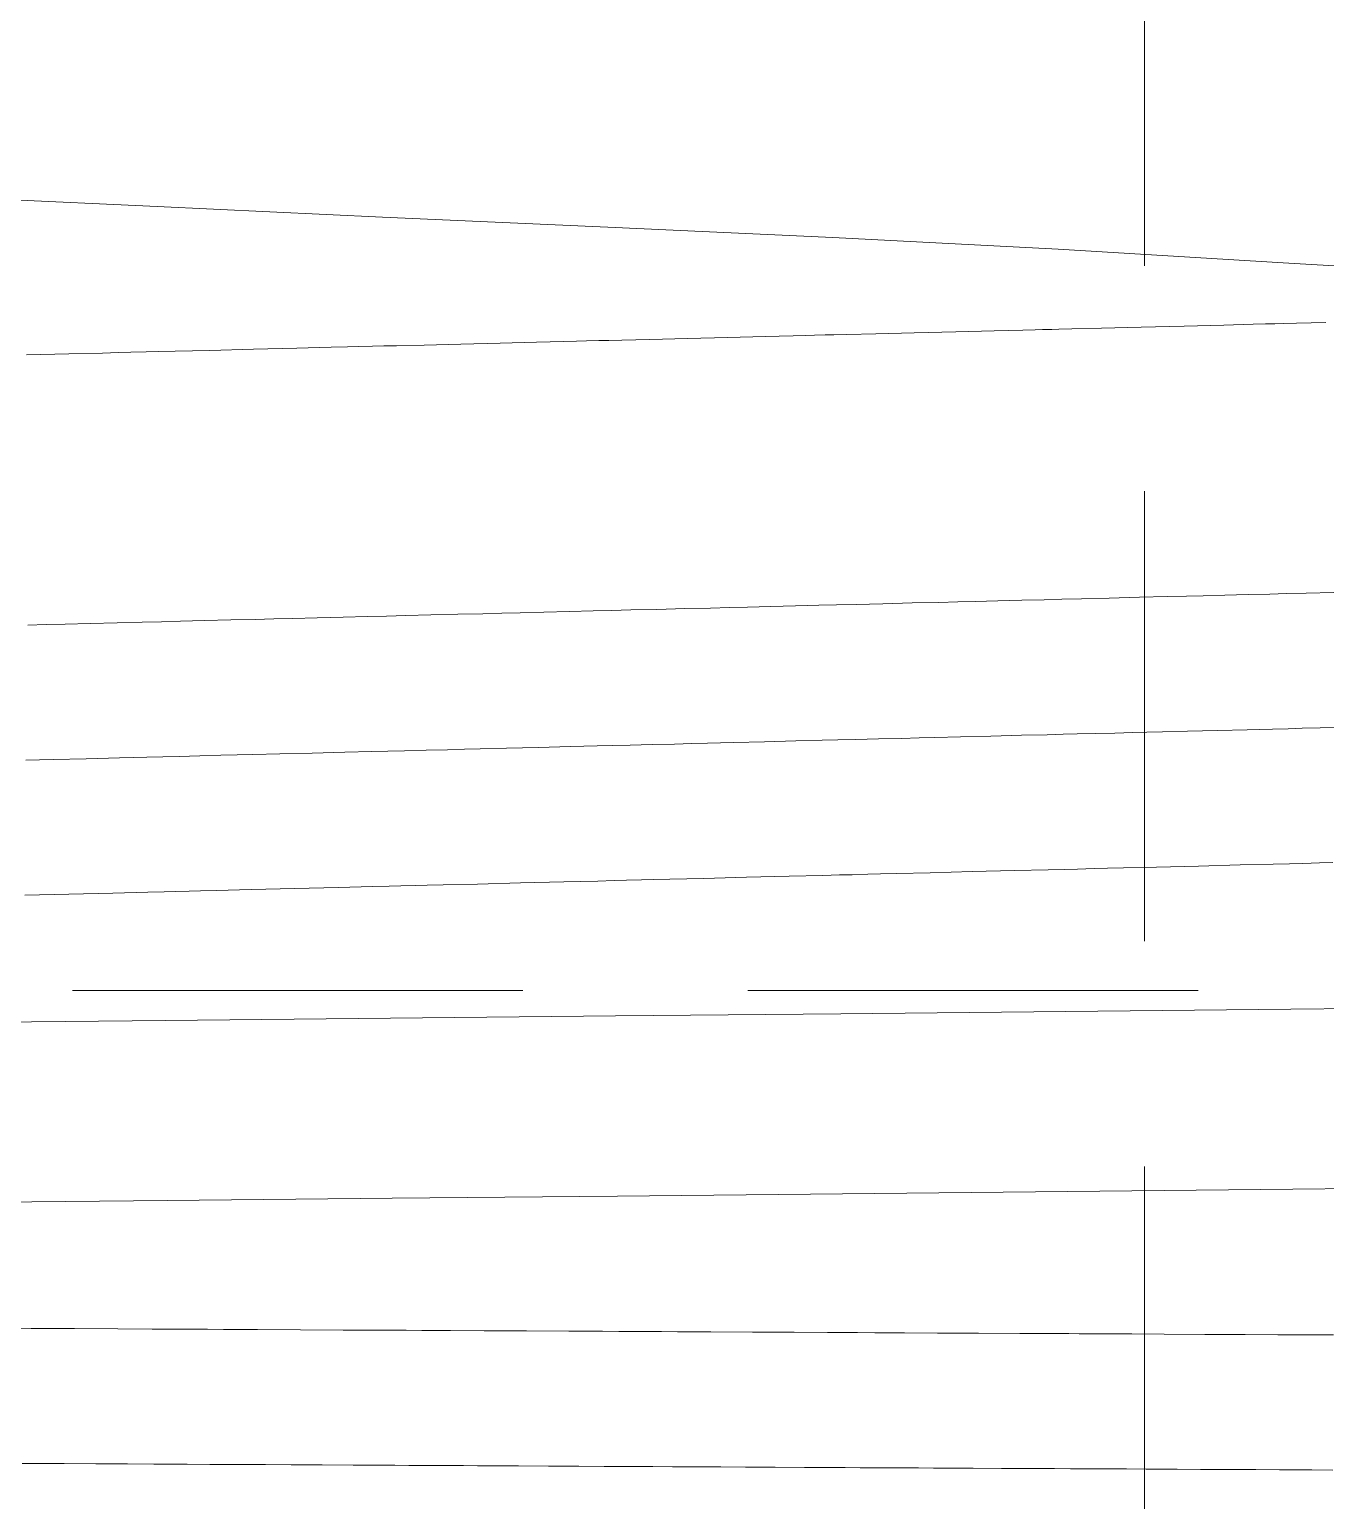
# Model space of a CAD drawing. Extents: x 2509062 to 2510599, y 7103311 to 7105769.
# Drawn here: x 2510496.24 to 2510525.03, y 7104106.9 to 7104139.58 of the extents above; entities that cross this region are included whole.
import ezdxf

# ---------------------------------------------------------------- set-up
doc = ezdxf.new("R2010")
doc.units = 0
doc.header["$LTSCALE"] = 40
doc.header["$MEASUREMENT"] = 0
doc.linetypes.add('DASHED', pattern=[0.75, 0.5, -0.25])
doc.linetypes.add('HIDDEN', pattern=[0.375, 0.25, -0.125])
doc.layers.add('GRID', color=254, linetype='DASHED')
doc.layers.add('STORM', color=5, linetype='Continuous')

msp = doc.modelspace()

# ---------------------------------------------------------------- linework, layer by layer
at = {"layer": 'GRID', "color": 252, "linetype": 'HIDDEN', "lineweight": 0}
for p, q in [((2510521.064, 7103504.327), (2510520.839, 7105729.256)), ((2509102.195, 7104118.236), (2510559.007, 7104118.236))]:
    msp.add_line(p, q, dxfattribs=at)
at = {"layer": 'STORM', "lineweight": 0}
for p, q in [((2510499.076, 7104135.644, 697.073), (2510494.074, 7104135.877, 697.193)), ((2510499.076, 7104135.644, 697.073), (2510494.074, 7104135.877, 697.193)), ((2510504.079, 7104135.414, 696.955), (2510499.076, 7104135.644, 697.073)), ((2510504.079, 7104135.414, 696.955), (2510499.076, 7104135.644, 697.073)), ((2510509.081, 7104135.186, 696.837), (2510504.079, 7104135.414, 696.955)), ((2510509.081, 7104135.186, 696.837), (2510504.079, 7104135.414, 696.955)), ((2510514.084, 7104134.96, 696.721), (2510509.081, 7104135.186, 696.837)), ((2510514.084, 7104134.96, 696.721), (2510509.081, 7104135.186, 696.837)), ((2510519.087, 7104134.698, 696.592), (2510514.084, 7104134.96, 696.721)), ((2510519.087, 7104134.698, 696.592), (2510514.084, 7104134.96, 696.721)), ((2510524.085, 7104134.397, 696.45), (2510519.087, 7104134.698, 696.592)), ((2510524.085, 7104134.397, 696.45), (2510519.087, 7104134.698, 696.592)), ((2510528.929, 7104134.108, 696.312), (2510524.085, 7104134.397, 696.45)), ((2510528.929, 7104134.108, 696.312), (2510524.085, 7104134.397, 696.45)), ((2510511.748, 7104132.74, 696), (2510512.576, 7104132.76, 696)), ((2510511.748, 7104132.74, 696), (2510512.576, 7104132.76, 696)), ((2510512.576, 7104132.76, 696), (2510513.198, 7104132.776, 696)), ((2510512.576, 7104132.76, 696), (2510513.198, 7104132.776, 696)), ((2510513.198, 7104132.776, 696), (2510513.476, 7104132.783, 696)), ((2510513.198, 7104132.776, 696), (2510513.476, 7104132.783, 696)), ((2510513.476, 7104132.783, 696), (2510513.67, 7104132.788, 696)), ((2510513.476, 7104132.783, 696), (2510513.67, 7104132.788, 696)), ((2510513.67, 7104132.788, 696), (2510513.911, 7104132.794, 696)), ((2510513.67, 7104132.788, 696), (2510513.911, 7104132.794, 696)), ((2510513.911, 7104132.794, 696), (2510514.105, 7104132.798, 696)), ((2510513.911, 7104132.794, 696), (2510514.105, 7104132.798, 696)), ((2510514.105, 7104132.798, 696), (2510514.391, 7104132.806, 696)), ((2510514.105, 7104132.798, 696), (2510514.391, 7104132.806, 696)), ((2510514.391, 7104132.806, 696), (2510515.033, 7104132.822, 696)), ((2510514.391, 7104132.806, 696), (2510515.033, 7104132.822, 696)), ((2510515.033, 7104132.822, 696), (2510515.887, 7104132.843, 696)), ((2510515.033, 7104132.822, 696), (2510515.887, 7104132.843, 696)), ((2510515.887, 7104132.843, 696), (2510516.812, 7104132.866, 696)), ((2510515.887, 7104132.843, 696), (2510516.812, 7104132.866, 696)), ((2510516.812, 7104132.866, 696), (2510517.665, 7104132.887, 696)), ((2510516.812, 7104132.866, 696), (2510517.665, 7104132.887, 696)), ((2510517.665, 7104132.887, 696), (2510518.301, 7104132.903, 696)), ((2510517.665, 7104132.887, 696), (2510518.301, 7104132.903, 696)), ((2510518.301, 7104132.903, 696), (2510518.578, 7104132.91, 696)), ((2510518.301, 7104132.903, 696), (2510518.578, 7104132.91, 696)), ((2510518.578, 7104132.91, 696), (2510518.74, 7104132.914, 696)), ((2510518.578, 7104132.91, 696), (2510518.74, 7104132.914, 696)), ((2510518.74, 7104132.914, 696), (2510518.942, 7104132.919, 696)), ((2510518.74, 7104132.914, 696), (2510518.942, 7104132.919, 696)), ((2510518.942, 7104132.919, 696), (2510519.104, 7104132.923, 696)), ((2510518.942, 7104132.919, 696), (2510519.104, 7104132.923, 696)), ((2510519.104, 7104132.923, 696), (2510519.39, 7104132.93, 696)), ((2510519.104, 7104132.923, 696), (2510519.39, 7104132.93, 696)), ((2510519.39, 7104132.93, 696), (2510520.049, 7104132.947, 696)), ((2510519.39, 7104132.93, 696), (2510520.049, 7104132.947, 696)), ((2510520.049, 7104132.947, 696), (2510520.93, 7104132.969, 696)), ((2510520.049, 7104132.947, 696), (2510520.93, 7104132.969, 696)), ((2510520.93, 7104132.969, 696), (2510521.884, 7104132.993, 696)), ((2510520.93, 7104132.969, 696), (2510521.884, 7104132.993, 696)), ((2510521.884, 7104132.993, 696), (2510522.762, 7104133.015, 696)), ((2510521.884, 7104132.993, 696), (2510522.762, 7104133.015, 696)), ((2510522.762, 7104133.015, 696), (2510523.414, 7104133.031, 696)), ((2510522.762, 7104133.015, 696), (2510523.414, 7104133.031, 696)), ((2510523.414, 7104133.031, 696), (2510523.69, 7104133.038, 696)), ((2510523.414, 7104133.031, 696), (2510523.69, 7104133.038, 696)), ((2510523.69, 7104133.038, 696), (2510523.895, 7104133.043, 696)), ((2510523.69, 7104133.038, 696), (2510523.895, 7104133.043, 696)), ((2510523.895, 7104133.043, 696), (2510524.099, 7104133.048, 696)), ((2510523.895, 7104133.043, 696), (2510524.099, 7104133.048, 696)), ((2510524.099, 7104133.048, 696), (2510524.377, 7104133.055, 696)), ((2510524.099, 7104133.048, 696), (2510524.377, 7104133.055, 696)), ((2510524.377, 7104133.055, 696), (2510525.033, 7104133.072, 696)), ((2510524.377, 7104133.055, 696), (2510525.033, 7104133.072, 696)), ((2510499.108, 7104132.424, 696), (2510499.475, 7104132.433, 696)), ((2510499.108, 7104132.424, 696), (2510499.475, 7104132.433, 696)), ((2510499.475, 7104132.433, 696), (2510500.243, 7104132.452, 696)), ((2510499.475, 7104132.433, 696), (2510500.243, 7104132.452, 696)), ((2510500.243, 7104132.452, 696), (2510501.211, 7104132.477, 696)), ((2510500.243, 7104132.452, 696), (2510501.211, 7104132.477, 696)), ((2510501.211, 7104132.477, 696), (2510502.177, 7104132.501, 696)), ((2510501.211, 7104132.477, 696), (2510502.177, 7104132.501, 696)), ((2510502.177, 7104132.501, 696), (2510502.94, 7104132.52, 696)), ((2510502.177, 7104132.501, 696), (2510502.94, 7104132.52, 696)), ((2510502.94, 7104132.52, 696), (2510503.299, 7104132.529, 696)), ((2510502.94, 7104132.52, 696), (2510503.299, 7104132.529, 696)), ((2510503.299, 7104132.529, 696), (2510503.548, 7104132.535, 696)), ((2510503.299, 7104132.529, 696), (2510503.548, 7104132.535, 696)), ((2510503.548, 7104132.535, 696), (2510503.858, 7104132.543, 696)), ((2510503.548, 7104132.535, 696), (2510503.858, 7104132.543, 696)), ((2510503.858, 7104132.543, 696), (2510504.107, 7104132.549, 696)), ((2510503.858, 7104132.543, 696), (2510504.107, 7104132.549, 696)), ((2510504.107, 7104132.549, 696), (2510504.392, 7104132.556, 696)), ((2510504.107, 7104132.549, 696), (2510504.392, 7104132.556, 696)), ((2510504.392, 7104132.556, 696), (2510505.006, 7104132.571, 696)), ((2510504.392, 7104132.556, 696), (2510505.006, 7104132.571, 696)), ((2510505.006, 7104132.571, 696), (2510505.816, 7104132.592, 696)), ((2510505.006, 7104132.571, 696), (2510505.816, 7104132.592, 696)), ((2510505.816, 7104132.592, 696), (2510506.691, 7104132.613, 696)), ((2510505.816, 7104132.592, 696), (2510506.691, 7104132.613, 696)), ((2510506.691, 7104132.613, 696), (2510507.499, 7104132.634, 696)), ((2510506.691, 7104132.613, 696), (2510507.499, 7104132.634, 696)), ((2510507.499, 7104132.634, 696), (2510508.108, 7104132.649, 696)), ((2510507.499, 7104132.634, 696), (2510508.108, 7104132.649, 696)), ((2510508.108, 7104132.649, 696), (2510508.386, 7104132.656, 696)), ((2510508.108, 7104132.649, 696), (2510508.386, 7104132.656, 696)), ((2510508.386, 7104132.656, 696), (2510508.608, 7104132.661, 696)), ((2510508.386, 7104132.656, 696), (2510508.608, 7104132.661, 696)), ((2510508.608, 7104132.661, 696), (2510508.884, 7104132.668, 696)), ((2510508.608, 7104132.661, 696), (2510508.884, 7104132.668, 696)), ((2510508.884, 7104132.668, 696), (2510509.106, 7104132.674, 696)), ((2510508.884, 7104132.668, 696), (2510509.106, 7104132.674, 696)), ((2510509.106, 7104132.674, 696), (2510509.391, 7104132.681, 696)), ((2510509.106, 7104132.674, 696), (2510509.391, 7104132.681, 696)), ((2510509.391, 7104132.681, 696), (2510510.018, 7104132.696, 696)), ((2510509.391, 7104132.681, 696), (2510510.018, 7104132.696, 696)), ((2510510.018, 7104132.696, 696), (2510510.849, 7104132.717, 696)), ((2510510.018, 7104132.696, 696), (2510510.849, 7104132.717, 696)), ((2510510.849, 7104132.717, 696), (2510511.748, 7104132.74, 696)), ((2510510.849, 7104132.717, 696), (2510511.748, 7104132.74, 696)), ((2510496.169, 7104132.351, 696), (2510497.11, 7104132.374, 696)), ((2510496.169, 7104132.351, 696), (2510497.11, 7104132.374, 696)), ((2510497.11, 7104132.374, 696), (2510497.856, 7104132.393, 696)), ((2510497.11, 7104132.374, 696), (2510497.856, 7104132.393, 696)), ((2510497.856, 7104132.393, 696), (2510498.214, 7104132.402, 696)), ((2510497.856, 7104132.393, 696), (2510498.214, 7104132.402, 696)), ((2510498.214, 7104132.402, 696), (2510498.49, 7104132.409, 696)), ((2510498.214, 7104132.402, 696), (2510498.49, 7104132.409, 696)), ((2510498.49, 7104132.409, 696), (2510498.832, 7104132.417, 696)), ((2510498.49, 7104132.409, 696), (2510498.832, 7104132.417, 696)), ((2510498.832, 7104132.417, 696), (2510499.108, 7104132.424, 696)), ((2510498.832, 7104132.417, 696), (2510499.108, 7104132.424, 696)), ((2510517.245, 7104126.876, 694), (2510517.744, 7104126.888, 694)), ((2510517.245, 7104126.876, 694), (2510517.744, 7104126.888, 694)), ((2510517.744, 7104126.888, 694), (2510518.279, 7104126.901, 694)), ((2510517.744, 7104126.888, 694), (2510518.279, 7104126.901, 694)), ((2510518.279, 7104126.901, 694), (2510518.777, 7104126.914, 694)), ((2510518.279, 7104126.901, 694), (2510518.777, 7104126.914, 694)), ((2510518.777, 7104126.914, 694), (2510519.164, 7104126.924, 694)), ((2510518.777, 7104126.914, 694), (2510519.164, 7104126.924, 694)), ((2510519.164, 7104126.924, 694), (2510519.601, 7104126.934, 694)), ((2510519.164, 7104126.924, 694), (2510519.601, 7104126.934, 694)), ((2510519.601, 7104126.934, 694), (2510520.218, 7104126.95, 694)), ((2510519.601, 7104126.934, 694), (2510520.218, 7104126.95, 694)), ((2510520.218, 7104126.95, 694), (2510520.893, 7104126.967, 694)), ((2510520.218, 7104126.95, 694), (2510520.893, 7104126.967, 694)), ((2510520.893, 7104126.967, 694), (2510521.506, 7104126.982, 694)), ((2510520.893, 7104126.967, 694), (2510521.506, 7104126.982, 694)), ((2510521.506, 7104126.982, 694), (2510521.935, 7104126.993, 694)), ((2510521.506, 7104126.982, 694), (2510521.935, 7104126.993, 694)), ((2510521.935, 7104126.993, 694), (2510522.308, 7104127.002, 694)), ((2510521.935, 7104126.993, 694), (2510522.308, 7104127.002, 694)), ((2510522.308, 7104127.002, 694), (2510522.789, 7104127.014, 694)), ((2510522.308, 7104127.002, 694), (2510522.789, 7104127.014, 694)), ((2510522.789, 7104127.014, 694), (2510523.306, 7104127.027, 694)), ((2510522.789, 7104127.014, 694), (2510523.306, 7104127.027, 694)), ((2510523.306, 7104127.027, 694), (2510523.786, 7104127.039, 694)), ((2510523.306, 7104127.027, 694), (2510523.786, 7104127.039, 694)), ((2510523.786, 7104127.039, 694), (2510524.16, 7104127.048, 694)), ((2510523.786, 7104127.039, 694), (2510524.16, 7104127.048, 694)), ((2510524.16, 7104127.048, 694), (2510524.592, 7104127.059, 694)), ((2510524.16, 7104127.048, 694), (2510524.592, 7104127.059, 694)), ((2510524.592, 7104127.059, 694), (2510525.21, 7104127.075, 694)), ((2510524.592, 7104127.059, 694), (2510525.21, 7104127.075, 694)), ((2510504.167, 7104126.549, 694), (2510504.594, 7104126.56, 694)), ((2510504.167, 7104126.549, 694), (2510504.594, 7104126.56, 694)), ((2510504.594, 7104126.56, 694), (2510505.152, 7104126.574, 694)), ((2510504.594, 7104126.56, 694), (2510505.152, 7104126.574, 694)), ((2510505.152, 7104126.574, 694), (2510505.752, 7104126.589, 694)), ((2510505.152, 7104126.574, 694), (2510505.752, 7104126.589, 694)), ((2510505.752, 7104126.589, 694), (2510506.306, 7104126.603, 694)), ((2510505.752, 7104126.589, 694), (2510506.306, 7104126.603, 694)), ((2510506.306, 7104126.603, 694), (2510506.727, 7104126.613, 694)), ((2510506.306, 7104126.603, 694), (2510506.727, 7104126.613, 694)), ((2510506.727, 7104126.613, 694), (2510507.136, 7104126.623, 694)), ((2510506.727, 7104126.613, 694), (2510507.136, 7104126.623, 694)), ((2510507.136, 7104126.623, 694), (2510507.663, 7104126.636, 694)), ((2510507.136, 7104126.623, 694), (2510507.663, 7104126.636, 694)), ((2510507.663, 7104126.636, 694), (2510508.229, 7104126.651, 694)), ((2510507.663, 7104126.636, 694), (2510508.229, 7104126.651, 694)), ((2510508.229, 7104126.651, 694), (2510508.756, 7104126.664, 694)), ((2510508.229, 7104126.651, 694), (2510508.756, 7104126.664, 694)), ((2510508.756, 7104126.664, 694), (2510509.166, 7104126.674, 694)), ((2510508.756, 7104126.664, 694), (2510509.166, 7104126.674, 694)), ((2510509.166, 7104126.674, 694), (2510509.596, 7104126.685, 694)), ((2510509.166, 7104126.674, 694), (2510509.596, 7104126.685, 694)), ((2510509.596, 7104126.685, 694), (2510510.171, 7104126.699, 694)), ((2510509.596, 7104126.685, 694), (2510510.171, 7104126.699, 694)), ((2510510.171, 7104126.699, 694), (2510510.793, 7104126.715, 694)), ((2510510.171, 7104126.699, 694), (2510510.793, 7104126.715, 694)), ((2510510.793, 7104126.715, 694), (2510511.365, 7104126.729, 694)), ((2510510.793, 7104126.715, 694), (2510511.365, 7104126.729, 694)), ((2510511.365, 7104126.729, 694), (2510511.788, 7104126.739, 694)), ((2510511.365, 7104126.729, 694), (2510511.788, 7104126.739, 694)), ((2510511.788, 7104126.739, 694), (2510512.188, 7104126.749, 694)), ((2510511.788, 7104126.739, 694), (2510512.188, 7104126.749, 694)), ((2510512.188, 7104126.749, 694), (2510512.701, 7104126.762, 694)), ((2510512.188, 7104126.749, 694), (2510512.701, 7104126.762, 694)), ((2510512.701, 7104126.762, 694), (2510513.252, 7104126.776, 694)), ((2510512.701, 7104126.762, 694), (2510513.252, 7104126.776, 694)), ((2510513.252, 7104126.776, 694), (2510513.766, 7104126.789, 694)), ((2510513.252, 7104126.776, 694), (2510513.766, 7104126.789, 694)), ((2510513.766, 7104126.789, 694), (2510514.165, 7104126.799, 694)), ((2510513.766, 7104126.789, 694), (2510514.165, 7104126.799, 694)), ((2510514.165, 7104126.799, 694), (2510514.599, 7104126.81, 694)), ((2510514.165, 7104126.799, 694), (2510514.599, 7104126.81, 694)), ((2510514.599, 7104126.81, 694), (2510515.194, 7104126.824, 694)), ((2510514.599, 7104126.81, 694), (2510515.194, 7104126.824, 694)), ((2510515.194, 7104126.824, 694), (2510515.841, 7104126.841, 694)), ((2510515.194, 7104126.824, 694), (2510515.841, 7104126.841, 694)), ((2510515.841, 7104126.841, 694), (2510516.432, 7104126.855, 694)), ((2510515.841, 7104126.841, 694), (2510516.432, 7104126.855, 694)), ((2510516.432, 7104126.855, 694), (2510516.858, 7104126.866, 694)), ((2510516.432, 7104126.855, 694), (2510516.858, 7104126.866, 694)), ((2510516.858, 7104126.866, 694), (2510517.245, 7104126.876, 694)), ((2510516.858, 7104126.866, 694), (2510517.245, 7104126.876, 694)), ((2510496.198, 7104126.35, 694), (2510496.608, 7104126.36, 694)), ((2510496.198, 7104126.35, 694), (2510496.608, 7104126.36, 694)), ((2510496.608, 7104126.36, 694), (2510497.028, 7104126.371, 694)), ((2510496.608, 7104126.36, 694), (2510497.028, 7104126.371, 694)), ((2510497.028, 7104126.371, 694), (2510497.583, 7104126.385, 694)), ((2510497.028, 7104126.371, 694), (2510497.583, 7104126.385, 694)), ((2510497.583, 7104126.385, 694), (2510498.183, 7104126.4, 694)), ((2510497.583, 7104126.385, 694), (2510498.183, 7104126.4, 694)), ((2510498.183, 7104126.4, 694), (2510498.741, 7104126.414, 694)), ((2510498.183, 7104126.4, 694), (2510498.741, 7104126.414, 694)), ((2510498.741, 7104126.414, 694), (2510499.168, 7104126.424, 694)), ((2510498.741, 7104126.414, 694), (2510499.168, 7104126.424, 694)), ((2510499.168, 7104126.424, 694), (2510499.588, 7104126.435, 694)), ((2510499.168, 7104126.424, 694), (2510499.588, 7104126.435, 694)), ((2510499.588, 7104126.435, 694), (2510500.127, 7104126.448, 694)), ((2510499.588, 7104126.435, 694), (2510500.127, 7104126.448, 694)), ((2510500.127, 7104126.448, 694), (2510500.707, 7104126.463, 694)), ((2510500.127, 7104126.448, 694), (2510500.707, 7104126.463, 694)), ((2510500.707, 7104126.463, 694), (2510501.247, 7104126.476, 694)), ((2510500.707, 7104126.463, 694), (2510501.247, 7104126.476, 694)), ((2510501.247, 7104126.476, 694), (2510501.666, 7104126.487, 694)), ((2510501.247, 7104126.476, 694), (2510501.666, 7104126.487, 694)), ((2510501.666, 7104126.487, 694), (2510502.086, 7104126.497, 694)), ((2510501.666, 7104126.487, 694), (2510502.086, 7104126.497, 694)), ((2510502.086, 7104126.497, 694), (2510502.626, 7104126.511, 694)), ((2510502.086, 7104126.497, 694), (2510502.626, 7104126.511, 694)), ((2510502.626, 7104126.511, 694), (2510503.207, 7104126.525, 694)), ((2510502.626, 7104126.511, 694), (2510503.207, 7104126.525, 694)), ((2510503.207, 7104126.525, 694), (2510503.747, 7104126.539, 694)), ((2510503.207, 7104126.525, 694), (2510503.747, 7104126.539, 694)), ((2510503.747, 7104126.539, 694), (2510504.167, 7104126.549, 694)), ((2510503.747, 7104126.539, 694), (2510504.167, 7104126.549, 694)), ((2510519.507, 7104123.932, 693), (2510519.909, 7104123.942, 693)), ((2510519.507, 7104123.932, 693), (2510519.909, 7104123.942, 693)), ((2510519.909, 7104123.942, 693), (2510520.341, 7104123.952, 693)), ((2510519.909, 7104123.942, 693), (2510520.341, 7104123.952, 693)), ((2510520.341, 7104123.952, 693), (2510520.744, 7104123.962, 693)), ((2510520.341, 7104123.952, 693), (2510520.744, 7104123.962, 693)), ((2510520.744, 7104123.962, 693), (2510521.057, 7104123.97, 693)), ((2510520.744, 7104123.962, 693), (2510521.057, 7104123.97, 693)), ((2510521.057, 7104123.97, 693), (2510521.404, 7104123.979, 693)), ((2510521.057, 7104123.97, 693), (2510521.404, 7104123.979, 693)), ((2510521.404, 7104123.979, 693), (2510521.961, 7104123.993, 693)), ((2510521.404, 7104123.979, 693), (2510521.961, 7104123.993, 693)), ((2510521.961, 7104123.993, 693), (2510522.624, 7104124.009, 693)), ((2510521.961, 7104123.993, 693), (2510522.624, 7104124.009, 693)), ((2510522.624, 7104124.009, 693), (2510523.286, 7104124.026, 693)), ((2510522.624, 7104124.009, 693), (2510523.286, 7104124.026, 693)), ((2510523.286, 7104124.026, 693), (2510523.844, 7104124.04, 693)), ((2510523.286, 7104124.026, 693), (2510523.844, 7104124.04, 693)), ((2510523.844, 7104124.04, 693), (2510524.191, 7104124.048, 693)), ((2510523.844, 7104124.04, 693), (2510524.191, 7104124.048, 693)), ((2510524.191, 7104124.048, 693), (2510524.504, 7104124.057, 693)), ((2510524.191, 7104124.048, 693), (2510524.504, 7104124.057, 693)), ((2510524.504, 7104124.057, 693), (2510524.907, 7104124.067, 693)), ((2510524.504, 7104124.057, 693), (2510524.907, 7104124.067, 693)), ((2510524.907, 7104124.067, 693), (2510525.34, 7104124.078, 693)), ((2510524.907, 7104124.067, 693), (2510525.34, 7104124.078, 693)), ((2510506.245, 7104123.6, 693), (2510506.833, 7104123.615, 693)), ((2510506.245, 7104123.6, 693), (2510506.833, 7104123.615, 693)), ((2510506.833, 7104123.615, 693), (2510507.542, 7104123.633, 693)), ((2510506.833, 7104123.615, 693), (2510507.542, 7104123.633, 693)), ((2510507.542, 7104123.633, 693), (2510508.252, 7104123.651, 693)), ((2510507.542, 7104123.633, 693), (2510508.252, 7104123.651, 693)), ((2510508.252, 7104123.651, 693), (2510508.843, 7104123.665, 693)), ((2510508.252, 7104123.651, 693), (2510508.843, 7104123.665, 693)), ((2510508.843, 7104123.665, 693), (2510509.196, 7104123.674, 693)), ((2510508.843, 7104123.665, 693), (2510509.196, 7104123.674, 693)), ((2510509.196, 7104123.674, 693), (2510509.578, 7104123.684, 693)), ((2510509.196, 7104123.674, 693), (2510509.578, 7104123.684, 693)), ((2510509.578, 7104123.684, 693), (2510510.07, 7104123.696, 693)), ((2510509.578, 7104123.684, 693), (2510510.07, 7104123.696, 693)), ((2510510.07, 7104123.696, 693), (2510510.562, 7104123.708, 693)), ((2510510.07, 7104123.696, 693), (2510510.562, 7104123.708, 693)), ((2510510.562, 7104123.708, 693), (2510510.945, 7104123.718, 693)), ((2510510.562, 7104123.708, 693), (2510510.945, 7104123.718, 693)), ((2510510.945, 7104123.718, 693), (2510511.293, 7104123.726, 693)), ((2510510.945, 7104123.718, 693), (2510511.293, 7104123.726, 693)), ((2510511.293, 7104123.726, 693), (2510511.871, 7104123.741, 693)), ((2510511.293, 7104123.726, 693), (2510511.871, 7104123.741, 693)), ((2510511.871, 7104123.741, 693), (2510512.565, 7104123.758, 693)), ((2510511.871, 7104123.741, 693), (2510512.565, 7104123.758, 693)), ((2510512.565, 7104123.758, 693), (2510513.261, 7104123.776, 693)), ((2510512.565, 7104123.758, 693), (2510513.261, 7104123.776, 693)), ((2510513.261, 7104123.776, 693), (2510513.842, 7104123.79, 693)), ((2510513.261, 7104123.776, 693), (2510513.842, 7104123.79, 693)), ((2510513.842, 7104123.79, 693), (2510514.195, 7104123.799, 693)), ((2510513.842, 7104123.79, 693), (2510514.195, 7104123.799, 693)), ((2510514.195, 7104123.799, 693), (2510514.589, 7104123.809, 693)), ((2510514.195, 7104123.799, 693), (2510514.589, 7104123.809, 693)), ((2510514.589, 7104123.809, 693), (2510515.097, 7104123.821, 693)), ((2510514.589, 7104123.809, 693), (2510515.097, 7104123.821, 693)), ((2510515.097, 7104123.821, 693), (2510515.604, 7104123.834, 693)), ((2510515.097, 7104123.821, 693), (2510515.604, 7104123.834, 693)), ((2510515.604, 7104123.834, 693), (2510515.998, 7104123.844, 693)), ((2510515.604, 7104123.834, 693), (2510515.998, 7104123.844, 693)), ((2510515.998, 7104123.844, 693), (2510516.345, 7104123.853, 693)), ((2510515.998, 7104123.844, 693), (2510516.345, 7104123.853, 693)), ((2510516.345, 7104123.853, 693), (2510516.913, 7104123.867, 693)), ((2510516.345, 7104123.853, 693), (2510516.913, 7104123.867, 693)), ((2510516.913, 7104123.867, 693), (2510517.591, 7104123.884, 693)), ((2510516.913, 7104123.867, 693), (2510517.591, 7104123.884, 693)), ((2510517.591, 7104123.884, 693), (2510518.271, 7104123.901, 693)), ((2510517.591, 7104123.884, 693), (2510518.271, 7104123.901, 693)), ((2510518.271, 7104123.901, 693), (2510518.841, 7104123.915, 693)), ((2510518.271, 7104123.901, 693), (2510518.841, 7104123.915, 693)), ((2510518.841, 7104123.915, 693), (2510519.194, 7104123.924, 693)), ((2510518.841, 7104123.915, 693), (2510519.194, 7104123.924, 693)), ((2510519.194, 7104123.924, 693), (2510519.507, 7104123.932, 693)), ((2510519.194, 7104123.924, 693), (2510519.507, 7104123.932, 693)), ((2510496.154, 7104123.349, 693), (2510496.761, 7104123.364, 693)), ((2510496.154, 7104123.349, 693), (2510496.761, 7104123.364, 693)), ((2510496.761, 7104123.364, 693), (2510497.497, 7104123.382, 693)), ((2510496.761, 7104123.364, 693), (2510497.497, 7104123.382, 693)), ((2510497.497, 7104123.382, 693), (2510498.234, 7104123.4, 693)), ((2510497.497, 7104123.382, 693), (2510498.234, 7104123.4, 693)), ((2510498.234, 7104123.4, 693), (2510498.844, 7104123.416, 693)), ((2510498.234, 7104123.4, 693), (2510498.844, 7104123.416, 693)), ((2510498.844, 7104123.416, 693), (2510499.198, 7104123.425, 693)), ((2510498.844, 7104123.416, 693), (2510499.198, 7104123.425, 693)), ((2510499.198, 7104123.425, 693), (2510499.559, 7104123.434, 693)), ((2510499.198, 7104123.425, 693), (2510499.559, 7104123.434, 693)), ((2510499.559, 7104123.434, 693), (2510500.024, 7104123.445, 693)), ((2510499.559, 7104123.434, 693), (2510500.024, 7104123.445, 693)), ((2510500.024, 7104123.445, 693), (2510500.489, 7104123.457, 693)), ((2510500.024, 7104123.445, 693), (2510500.489, 7104123.457, 693)), ((2510500.489, 7104123.457, 693), (2510500.85, 7104123.466, 693)), ((2510500.489, 7104123.457, 693), (2510500.85, 7104123.466, 693)), ((2510500.85, 7104123.466, 693), (2510501.199, 7104123.474, 693)), ((2510500.85, 7104123.466, 693), (2510501.199, 7104123.474, 693)), ((2510501.199, 7104123.474, 693), (2510501.797, 7104123.489, 693)), ((2510501.199, 7104123.474, 693), (2510501.797, 7104123.489, 693)), ((2510501.797, 7104123.489, 693), (2510502.519, 7104123.507, 693)), ((2510501.797, 7104123.489, 693), (2510502.519, 7104123.507, 693)), ((2510502.519, 7104123.507, 693), (2510503.243, 7104123.526, 693)), ((2510502.519, 7104123.507, 693), (2510503.243, 7104123.526, 693)), ((2510503.243, 7104123.526, 693), (2510503.843, 7104123.54, 693)), ((2510503.243, 7104123.526, 693), (2510503.843, 7104123.54, 693)), ((2510503.843, 7104123.54, 693), (2510504.197, 7104123.549, 693)), ((2510503.843, 7104123.54, 693), (2510504.197, 7104123.549, 693)), ((2510504.197, 7104123.549, 693), (2510504.569, 7104123.559, 693)), ((2510504.197, 7104123.549, 693), (2510504.569, 7104123.559, 693)), ((2510504.569, 7104123.559, 693), (2510505.047, 7104123.571, 693)), ((2510504.569, 7104123.559, 693), (2510505.047, 7104123.571, 693)), ((2510505.047, 7104123.571, 693), (2510505.525, 7104123.582, 693)), ((2510505.047, 7104123.571, 693), (2510505.525, 7104123.582, 693)), ((2510505.525, 7104123.582, 693), (2510505.897, 7104123.592, 693)), ((2510505.525, 7104123.582, 693), (2510505.897, 7104123.592, 693)), ((2510505.897, 7104123.592, 693), (2510506.245, 7104123.6, 693)), ((2510505.897, 7104123.592, 693), (2510506.245, 7104123.6, 693)), ((2510521.273, 7104120.975, 692), (2510522.199, 7104120.998, 692)), ((2510521.273, 7104120.975, 692), (2510522.199, 7104120.998, 692)), ((2510522.199, 7104120.998, 692), (2510523.125, 7104121.021, 692)), ((2510522.199, 7104120.998, 692), (2510523.125, 7104121.021, 692)), ((2510523.125, 7104121.021, 692), (2510523.862, 7104121.04, 692)), ((2510523.125, 7104121.021, 692), (2510523.862, 7104121.04, 692)), ((2510523.862, 7104121.04, 692), (2510524.221, 7104121.049, 692)), ((2510523.862, 7104121.04, 692), (2510524.221, 7104121.049, 692)), ((2510524.221, 7104121.049, 692), (2510524.52, 7104121.056, 692)), ((2510524.221, 7104121.049, 692), (2510524.52, 7104121.056, 692)), ((2510524.52, 7104121.056, 692), (2510524.89, 7104121.066, 692)), ((2510524.52, 7104121.056, 692), (2510524.89, 7104121.066, 692)), ((2510524.89, 7104121.066, 692), (2510525.189, 7104121.074, 692)), ((2510524.89, 7104121.066, 692), (2510525.189, 7104121.074, 692)), ((2510508.863, 7104120.665, 692), (2510509.226, 7104120.674, 692)), ((2510508.863, 7104120.665, 692), (2510509.226, 7104120.674, 692)), ((2510509.226, 7104120.674, 692), (2510509.496, 7104120.681, 692)), ((2510509.226, 7104120.674, 692), (2510509.496, 7104120.681, 692)), ((2510509.496, 7104120.681, 692), (2510509.831, 7104120.689, 692)), ((2510509.496, 7104120.681, 692), (2510509.831, 7104120.689, 692)), ((2510509.831, 7104120.689, 692), (2510510.101, 7104120.696, 692)), ((2510509.831, 7104120.689, 692), (2510510.101, 7104120.696, 692)), ((2510510.101, 7104120.696, 692), (2510510.46, 7104120.705, 692)), ((2510510.101, 7104120.696, 692), (2510510.46, 7104120.705, 692)), ((2510510.46, 7104120.705, 692), (2510511.212, 7104120.724, 692)), ((2510510.46, 7104120.705, 692), (2510511.212, 7104120.724, 692)), ((2510511.212, 7104120.724, 692), (2510512.16, 7104120.748, 692)), ((2510511.212, 7104120.724, 692), (2510512.16, 7104120.748, 692)), ((2510512.16, 7104120.748, 692), (2510513.109, 7104120.771, 692)), ((2510512.16, 7104120.748, 692), (2510513.109, 7104120.771, 692)), ((2510513.109, 7104120.771, 692), (2510513.862, 7104120.79, 692)), ((2510513.109, 7104120.771, 692), (2510513.862, 7104120.79, 692)), ((2510513.862, 7104120.79, 692), (2510514.225, 7104120.799, 692)), ((2510513.862, 7104120.79, 692), (2510514.225, 7104120.799, 692)), ((2510514.225, 7104120.799, 692), (2510514.507, 7104120.806, 692)), ((2510514.225, 7104120.799, 692), (2510514.507, 7104120.806, 692)), ((2510514.507, 7104120.806, 692), (2510514.857, 7104120.815, 692)), ((2510514.507, 7104120.806, 692), (2510514.857, 7104120.815, 692)), ((2510514.857, 7104120.815, 692), (2510515.139, 7104120.822, 692)), ((2510514.857, 7104120.815, 692), (2510515.139, 7104120.822, 692)), ((2510515.139, 7104120.822, 692), (2510515.497, 7104120.831, 692)), ((2510515.139, 7104120.822, 692), (2510515.497, 7104120.831, 692)), ((2510515.497, 7104120.831, 692), (2510516.241, 7104120.849, 692)), ((2510515.497, 7104120.831, 692), (2510516.241, 7104120.849, 692)), ((2510516.241, 7104120.849, 692), (2510517.178, 7104120.873, 692)), ((2510516.241, 7104120.849, 692), (2510517.178, 7104120.873, 692)), ((2510517.178, 7104120.873, 692), (2510518.115, 7104120.896, 692)), ((2510517.178, 7104120.873, 692), (2510518.115, 7104120.896, 692)), ((2510518.115, 7104120.896, 692), (2510518.862, 7104120.915, 692)), ((2510518.115, 7104120.896, 692), (2510518.862, 7104120.915, 692)), ((2510518.862, 7104120.915, 692), (2510519.224, 7104120.924, 692)), ((2510518.862, 7104120.915, 692), (2510519.224, 7104120.924, 692)), ((2510519.224, 7104120.924, 692), (2510519.518, 7104120.931, 692)), ((2510519.224, 7104120.924, 692), (2510519.518, 7104120.931, 692)), ((2510519.518, 7104120.931, 692), (2510519.884, 7104120.94, 692)), ((2510519.518, 7104120.931, 692), (2510519.884, 7104120.94, 692)), ((2510519.884, 7104120.94, 692), (2510520.179, 7104120.948, 692)), ((2510519.884, 7104120.94, 692), (2510520.179, 7104120.948, 692)), ((2510520.179, 7104120.948, 692), (2510520.537, 7104120.957, 692)), ((2510520.179, 7104120.948, 692), (2510520.537, 7104120.957, 692)), ((2510520.537, 7104120.957, 692), (2510521.273, 7104120.975, 692)), ((2510520.537, 7104120.957, 692), (2510521.273, 7104120.975, 692)), ((2510496.133, 7104120.347, 692), (2510497.112, 7104120.372, 692)), ((2510496.133, 7104120.347, 692), (2510497.112, 7104120.372, 692)), ((2510497.112, 7104120.372, 692), (2510498.091, 7104120.396, 692)), ((2510497.112, 7104120.372, 692), (2510498.091, 7104120.396, 692)), ((2510498.091, 7104120.396, 692), (2510498.864, 7104120.416, 692)), ((2510498.091, 7104120.396, 692), (2510498.864, 7104120.416, 692)), ((2510498.864, 7104120.416, 692), (2510499.228, 7104120.425, 692)), ((2510498.864, 7104120.416, 692), (2510499.228, 7104120.425, 692)), ((2510499.228, 7104120.425, 692), (2510499.476, 7104120.431, 692)), ((2510499.228, 7104120.425, 692), (2510499.476, 7104120.431, 692)), ((2510499.476, 7104120.431, 692), (2510499.785, 7104120.439, 692)), ((2510499.476, 7104120.431, 692), (2510499.785, 7104120.439, 692)), ((2510499.785, 7104120.439, 692), (2510500.034, 7104120.445, 692)), ((2510499.785, 7104120.439, 692), (2510500.034, 7104120.445, 692)), ((2510500.034, 7104120.445, 692), (2510500.393, 7104120.454, 692)), ((2510500.034, 7104120.445, 692), (2510500.393, 7104120.454, 692)), ((2510500.393, 7104120.454, 692), (2510501.159, 7104120.473, 692)), ((2510500.393, 7104120.454, 692), (2510501.159, 7104120.473, 692)), ((2510501.159, 7104120.473, 692), (2510502.127, 7104120.497, 692)), ((2510501.159, 7104120.473, 692), (2510502.127, 7104120.497, 692)), ((2510502.127, 7104120.497, 692), (2510503.096, 7104120.521, 692)), ((2510502.127, 7104120.497, 692), (2510503.096, 7104120.521, 692)), ((2510503.096, 7104120.521, 692), (2510503.864, 7104120.54, 692)), ((2510503.096, 7104120.521, 692), (2510503.864, 7104120.54, 692)), ((2510503.864, 7104120.54, 692), (2510504.227, 7104120.549, 692)), ((2510503.864, 7104120.54, 692), (2510504.227, 7104120.549, 692)), ((2510504.227, 7104120.549, 692), (2510504.486, 7104120.556, 692)), ((2510504.227, 7104120.549, 692), (2510504.486, 7104120.556, 692)), ((2510504.486, 7104120.556, 692), (2510504.808, 7104120.564, 692)), ((2510504.486, 7104120.556, 692), (2510504.808, 7104120.564, 692)), ((2510504.808, 7104120.564, 692), (2510505.067, 7104120.57, 692)), ((2510504.808, 7104120.564, 692), (2510505.067, 7104120.57, 692)), ((2510505.067, 7104120.57, 692), (2510505.426, 7104120.579, 692)), ((2510505.067, 7104120.57, 692), (2510505.426, 7104120.579, 692)), ((2510505.426, 7104120.579, 692), (2510506.185, 7104120.598, 692)), ((2510505.426, 7104120.579, 692), (2510506.185, 7104120.598, 692)), ((2510506.185, 7104120.598, 692), (2510507.143, 7104120.622, 692)), ((2510506.185, 7104120.598, 692), (2510507.143, 7104120.622, 692)), ((2510507.143, 7104120.622, 692), (2510508.103, 7104120.646, 692)), ((2510507.143, 7104120.622, 692), (2510508.103, 7104120.646, 692)), ((2510508.103, 7104120.646, 692), (2510508.863, 7104120.665, 692)), ((2510508.103, 7104120.646, 692), (2510508.863, 7104120.665, 692)), ((2510519.255, 7104117.767, 690.948), (2510514.255, 7104117.717, 690.973)), ((2510519.255, 7104117.767, 690.948), (2510514.255, 7104117.717, 690.973)), ((2510524.254, 7104117.817, 690.923), (2510519.255, 7104117.767, 690.948)), ((2510524.254, 7104117.817, 690.923), (2510519.255, 7104117.767, 690.948)), ((2510529.237, 7104117.869, 690.898), (2510524.254, 7104117.817, 690.923)), ((2510529.237, 7104117.869, 690.898), (2510524.254, 7104117.817, 690.923)), ((2510499.256, 7104117.568, 691.048), (2510494.256, 7104117.518, 691.073)), ((2510499.256, 7104117.568, 691.048), (2510494.256, 7104117.518, 691.073)), ((2510504.256, 7104117.618, 691.023), (2510499.256, 7104117.568, 691.048)), ((2510504.256, 7104117.618, 691.023), (2510499.256, 7104117.568, 691.048)), ((2510509.256, 7104117.668, 690.998), (2510504.256, 7104117.618, 691.023)), ((2510509.256, 7104117.668, 690.998), (2510504.256, 7104117.618, 691.023)), ((2510514.255, 7104117.717, 690.973), (2510509.256, 7104117.668, 690.998)), ((2510514.255, 7104117.717, 690.973), (2510509.256, 7104117.668, 690.998)), ((2510524.295, 7104113.817, 690.923), (2510519.295, 7104113.767, 690.948)), ((2510524.295, 7104113.817, 690.923), (2510519.295, 7104113.767, 690.948)), ((2510529.312, 7104113.87, 690.898), (2510524.295, 7104113.817, 690.923)), ((2510529.312, 7104113.87, 690.898), (2510524.295, 7104113.817, 690.923)), ((2510499.296, 7104113.568, 691.048), (2510494.296, 7104113.518, 691.073)), ((2510499.296, 7104113.568, 691.048), (2510494.296, 7104113.518, 691.073)), ((2510504.296, 7104113.618, 691.023), (2510499.296, 7104113.568, 691.048)), ((2510504.296, 7104113.618, 691.023), (2510499.296, 7104113.568, 691.048)), ((2510509.296, 7104113.668, 690.998), (2510504.296, 7104113.618, 691.023)), ((2510509.296, 7104113.668, 690.998), (2510504.296, 7104113.618, 691.023)), ((2510514.295, 7104113.718, 690.973), (2510509.296, 7104113.668, 690.998)), ((2510514.295, 7104113.718, 690.973), (2510509.296, 7104113.668, 690.998)), ((2510519.295, 7104113.767, 690.948), (2510514.295, 7104113.718, 690.973)), ((2510519.295, 7104113.767, 690.948), (2510514.295, 7104113.718, 690.973)), ((2510496.273, 7104110.727, 692), (2510495.511, 7104110.731, 692)), ((2510496.273, 7104110.727, 692), (2510495.511, 7104110.731, 692)), ((2510497.235, 7104110.722, 692), (2510496.273, 7104110.727, 692)), ((2510497.235, 7104110.722, 692), (2510496.273, 7104110.727, 692)), ((2510498.198, 7104110.717, 692), (2510497.235, 7104110.722, 692)), ((2510498.198, 7104110.717, 692), (2510497.235, 7104110.722, 692)), ((2510498.961, 7104110.713, 692), (2510498.198, 7104110.717, 692)), ((2510498.961, 7104110.713, 692), (2510498.198, 7104110.717, 692)), ((2510499.324, 7104110.711, 692), (2510498.961, 7104110.713, 692)), ((2510499.324, 7104110.711, 692), (2510498.961, 7104110.713, 692)), ((2510499.592, 7104110.71, 692), (2510499.324, 7104110.711, 692)), ((2510499.592, 7104110.71, 692), (2510499.324, 7104110.711, 692)), ((2510499.923, 7104110.708, 692), (2510499.592, 7104110.71, 692)), ((2510499.923, 7104110.708, 692), (2510499.592, 7104110.71, 692)), ((2510500.19, 7104110.707, 692), (2510499.923, 7104110.708, 692)), ((2510500.19, 7104110.707, 692), (2510499.923, 7104110.708, 692)), ((2510500.549, 7104110.705, 692), (2510500.19, 7104110.707, 692)), ((2510500.549, 7104110.705, 692), (2510500.19, 7104110.707, 692)), ((2510501.303, 7104110.701, 692), (2510500.549, 7104110.705, 692)), ((2510501.303, 7104110.701, 692), (2510500.549, 7104110.705, 692)), ((2510502.254, 7104110.697, 692), (2510501.303, 7104110.701, 692)), ((2510502.254, 7104110.697, 692), (2510501.303, 7104110.701, 692)), ((2510503.206, 7104110.692, 692), (2510502.254, 7104110.697, 692)), ((2510503.206, 7104110.692, 692), (2510502.254, 7104110.697, 692)), ((2510503.962, 7104110.688, 692), (2510503.206, 7104110.692, 692)), ((2510503.962, 7104110.688, 692), (2510503.206, 7104110.692, 692)), ((2510504.325, 7104110.686, 692), (2510503.962, 7104110.688, 692)), ((2510504.325, 7104110.686, 692), (2510503.962, 7104110.688, 692)), ((2510504.604, 7104110.685, 692), (2510504.325, 7104110.686, 692)), ((2510504.604, 7104110.685, 692), (2510504.325, 7104110.686, 692)), ((2510504.951, 7104110.683, 692), (2510504.604, 7104110.685, 692)), ((2510504.951, 7104110.683, 692), (2510504.604, 7104110.685, 692)), ((2510505.231, 7104110.682, 692), (2510504.951, 7104110.683, 692)), ((2510505.231, 7104110.682, 692), (2510504.951, 7104110.683, 692)), ((2510505.589, 7104110.68, 692), (2510505.231, 7104110.682, 692)), ((2510505.589, 7104110.68, 692), (2510505.231, 7104110.682, 692)), ((2510506.335, 7104110.676, 692), (2510505.589, 7104110.68, 692)), ((2510506.335, 7104110.676, 692), (2510505.589, 7104110.68, 692)), ((2510507.274, 7104110.671, 692), (2510506.335, 7104110.676, 692)), ((2510507.274, 7104110.671, 692), (2510506.335, 7104110.676, 692)), ((2510508.215, 7104110.667, 692), (2510507.274, 7104110.671, 692)), ((2510508.215, 7104110.667, 692), (2510507.274, 7104110.671, 692)), ((2510508.963, 7104110.663, 692), (2510508.215, 7104110.667, 692)), ((2510508.963, 7104110.663, 692), (2510508.215, 7104110.667, 692)), ((2510509.325, 7104110.661, 692), (2510508.963, 7104110.663, 692)), ((2510509.325, 7104110.661, 692), (2510508.963, 7104110.663, 692)), ((2510509.618, 7104110.66, 692), (2510509.325, 7104110.661, 692)), ((2510509.618, 7104110.66, 692), (2510509.325, 7104110.661, 692)), ((2510509.981, 7104110.658, 692), (2510509.618, 7104110.66, 692)), ((2510509.981, 7104110.658, 692), (2510509.618, 7104110.66, 692)), ((2510510.273, 7104110.656, 692), (2510509.981, 7104110.658, 692)), ((2510510.273, 7104110.656, 692), (2510509.981, 7104110.658, 692)), ((2510510.631, 7104110.654, 692), (2510510.273, 7104110.656, 692)), ((2510510.631, 7104110.654, 692), (2510510.273, 7104110.656, 692)), ((2510511.368, 7104110.651, 692), (2510510.631, 7104110.654, 692)), ((2510511.368, 7104110.651, 692), (2510510.631, 7104110.654, 692)), ((2510512.296, 7104110.646, 692), (2510511.368, 7104110.651, 692)), ((2510512.296, 7104110.646, 692), (2510511.368, 7104110.651, 692)), ((2510513.224, 7104110.641, 692), (2510512.296, 7104110.646, 692)), ((2510513.224, 7104110.641, 692), (2510512.296, 7104110.646, 692)), ((2510513.964, 7104110.638, 692), (2510513.224, 7104110.641, 692)), ((2510513.964, 7104110.638, 692), (2510513.224, 7104110.641, 692)), ((2510514.326, 7104110.636, 692), (2510513.964, 7104110.638, 692)), ((2510514.326, 7104110.636, 692), (2510513.964, 7104110.638, 692)), ((2510514.632, 7104110.634, 692), (2510514.326, 7104110.636, 692)), ((2510514.632, 7104110.634, 692), (2510514.326, 7104110.636, 692)), ((2510515.012, 7104110.632, 692), (2510514.632, 7104110.634, 692)), ((2510515.012, 7104110.632, 692), (2510514.632, 7104110.634, 692)), ((2510515.318, 7104110.631, 692), (2510515.012, 7104110.632, 692)), ((2510515.318, 7104110.631, 692), (2510515.012, 7104110.632, 692)), ((2510515.675, 7104110.629, 692), (2510515.318, 7104110.631, 692)), ((2510515.675, 7104110.629, 692), (2510515.318, 7104110.631, 692)), ((2510516.403, 7104110.625, 692), (2510515.675, 7104110.629, 692)), ((2510516.403, 7104110.625, 692), (2510515.675, 7104110.629, 692)), ((2510517.318, 7104110.621, 692), (2510516.403, 7104110.625, 692)), ((2510517.318, 7104110.621, 692), (2510516.403, 7104110.625, 692)), ((2510518.233, 7104110.616, 692), (2510517.318, 7104110.621, 692)), ((2510518.233, 7104110.616, 692), (2510517.318, 7104110.621, 692)), ((2510518.965, 7104110.612, 692), (2510518.233, 7104110.616, 692)), ((2510518.965, 7104110.612, 692), (2510518.233, 7104110.616, 692)), ((2510519.326, 7104110.611, 692), (2510518.965, 7104110.612, 692)), ((2510519.326, 7104110.611, 692), (2510518.965, 7104110.612, 692)), ((2510519.554, 7104110.61, 692), (2510519.326, 7104110.611, 692)), ((2510519.554, 7104110.61, 692), (2510519.326, 7104110.611, 692)), ((2510519.846, 7104110.608, 692), (2510519.554, 7104110.61, 692)), ((2510519.846, 7104110.608, 692), (2510519.554, 7104110.61, 692)), ((2510520.138, 7104110.607, 692), (2510519.846, 7104110.608, 692)), ((2510520.138, 7104110.607, 692), (2510519.846, 7104110.608, 692)), ((2510520.366, 7104110.605, 692), (2510520.138, 7104110.607, 692)), ((2510520.366, 7104110.605, 692), (2510520.138, 7104110.607, 692)), ((2510520.722, 7104110.604, 692), (2510520.366, 7104110.605, 692)), ((2510520.722, 7104110.604, 692), (2510520.366, 7104110.605, 692)), ((2510521.44, 7104110.6, 692), (2510520.722, 7104110.604, 692)), ((2510521.44, 7104110.6, 692), (2510520.722, 7104110.604, 692)), ((2510522.34, 7104110.595, 692), (2510521.44, 7104110.6, 692)), ((2510522.34, 7104110.595, 692), (2510521.44, 7104110.6, 692)), ((2510523.242, 7104110.591, 692), (2510522.34, 7104110.595, 692)), ((2510523.242, 7104110.591, 692), (2510522.34, 7104110.595, 692)), ((2510523.964, 7104110.587, 692), (2510523.242, 7104110.591, 692)), ((2510523.964, 7104110.587, 692), (2510523.242, 7104110.591, 692)), ((2510524.328, 7104110.585, 692), (2510523.964, 7104110.587, 692)), ((2510524.328, 7104110.585, 692), (2510523.964, 7104110.587, 692)), ((2510524.573, 7104110.584, 692), (2510524.328, 7104110.585, 692)), ((2510524.573, 7104110.584, 692), (2510524.328, 7104110.585, 692)), ((2510524.889, 7104110.583, 692), (2510524.573, 7104110.584, 692)), ((2510524.889, 7104110.583, 692), (2510524.573, 7104110.584, 692)), ((2510525.204, 7104110.582, 692), (2510524.889, 7104110.583, 692)), ((2510525.204, 7104110.582, 692), (2510524.889, 7104110.583, 692)), ((2510496.423, 7104107.726, 693), (2510496.074, 7104107.728, 693)), ((2510496.423, 7104107.726, 693), (2510496.074, 7104107.728, 693)), ((2510497.007, 7104107.723, 693), (2510496.423, 7104107.726, 693)), ((2510497.007, 7104107.723, 693), (2510496.423, 7104107.726, 693)), ((2510497.71, 7104107.72, 693), (2510497.007, 7104107.723, 693)), ((2510497.71, 7104107.72, 693), (2510497.007, 7104107.723, 693)), ((2510498.414, 7104107.716, 693), (2510497.71, 7104107.72, 693)), ((2510498.414, 7104107.716, 693), (2510497.71, 7104107.72, 693)), ((2510499.001, 7104107.713, 693), (2510498.414, 7104107.716, 693)), ((2510499.001, 7104107.713, 693), (2510498.414, 7104107.716, 693)), ((2510499.354, 7104107.712, 693), (2510499.001, 7104107.713, 693)), ((2510499.354, 7104107.712, 693), (2510499.001, 7104107.713, 693)), ((2510499.742, 7104107.71, 693), (2510499.354, 7104107.712, 693)), ((2510499.742, 7104107.71, 693), (2510499.354, 7104107.712, 693)), ((2510500.242, 7104107.707, 693), (2510499.742, 7104107.71, 693)), ((2510500.242, 7104107.707, 693), (2510499.742, 7104107.71, 693)), ((2510500.741, 7104107.705, 693), (2510500.242, 7104107.707, 693)), ((2510500.741, 7104107.705, 693), (2510500.242, 7104107.707, 693)), ((2510501.129, 7104107.703, 693), (2510500.741, 7104107.705, 693)), ((2510501.129, 7104107.703, 693), (2510500.741, 7104107.705, 693)), ((2510501.477, 7104107.701, 693), (2510501.129, 7104107.703, 693)), ((2510501.477, 7104107.701, 693), (2510501.129, 7104107.703, 693)), ((2510502.05, 7104107.698, 693), (2510501.477, 7104107.701, 693)), ((2510502.05, 7104107.698, 693), (2510501.477, 7104107.701, 693)), ((2510502.737, 7104107.695, 693), (2510502.05, 7104107.698, 693)), ((2510502.737, 7104107.695, 693), (2510502.05, 7104107.698, 693)), ((2510503.425, 7104107.691, 693), (2510502.737, 7104107.695, 693)), ((2510503.425, 7104107.691, 693), (2510502.737, 7104107.695, 693)), ((2510504.002, 7104107.688, 693), (2510503.425, 7104107.691, 693)), ((2510504.002, 7104107.688, 693), (2510503.425, 7104107.691, 693)), ((2510504.355, 7104107.686, 693), (2510504.002, 7104107.688, 693)), ((2510504.355, 7104107.686, 693), (2510504.002, 7104107.688, 693)), ((2510504.663, 7104107.685, 693), (2510504.355, 7104107.686, 693)), ((2510504.663, 7104107.685, 693), (2510504.355, 7104107.686, 693)), ((2510505.058, 7104107.683, 693), (2510504.663, 7104107.685, 693)), ((2510505.058, 7104107.683, 693), (2510504.663, 7104107.685, 693)), ((2510505.484, 7104107.681, 693), (2510505.058, 7104107.683, 693)), ((2510505.484, 7104107.681, 693), (2510505.058, 7104107.683, 693)), ((2510505.879, 7104107.679, 693), (2510505.484, 7104107.681, 693)), ((2510505.879, 7104107.679, 693), (2510505.484, 7104107.681, 693)), ((2510506.187, 7104107.677, 693), (2510505.879, 7104107.679, 693)), ((2510506.187, 7104107.677, 693), (2510505.879, 7104107.679, 693)), ((2510506.534, 7104107.675, 693), (2510506.187, 7104107.677, 693)), ((2510506.534, 7104107.675, 693), (2510506.187, 7104107.677, 693)), ((2510507.096, 7104107.673, 693), (2510506.534, 7104107.675, 693)), ((2510507.096, 7104107.673, 693), (2510506.534, 7104107.675, 693)), ((2510507.766, 7104107.669, 693), (2510507.096, 7104107.673, 693)), ((2510507.766, 7104107.669, 693), (2510507.096, 7104107.673, 693)), ((2510508.438, 7104107.666, 693), (2510507.766, 7104107.669, 693)), ((2510508.438, 7104107.666, 693), (2510507.766, 7104107.669, 693)), ((2510509.003, 7104107.663, 693), (2510508.438, 7104107.666, 693)), ((2510509.003, 7104107.663, 693), (2510508.438, 7104107.666, 693)), ((2510509.355, 7104107.661, 693), (2510509.003, 7104107.663, 693)), ((2510509.355, 7104107.661, 693), (2510509.003, 7104107.663, 693)), ((2510509.673, 7104107.66, 693), (2510509.355, 7104107.661, 693)), ((2510509.673, 7104107.66, 693), (2510509.355, 7104107.661, 693)), ((2510510.082, 7104107.658, 693), (2510509.673, 7104107.66, 693)), ((2510510.082, 7104107.658, 693), (2510509.673, 7104107.66, 693)), ((2510510.521, 7104107.655, 693), (2510510.082, 7104107.658, 693)), ((2510510.521, 7104107.655, 693), (2510510.082, 7104107.658, 693)), ((2510510.93, 7104107.653, 693), (2510510.521, 7104107.655, 693)), ((2510510.93, 7104107.653, 693), (2510510.521, 7104107.655, 693)), ((2510511.248, 7104107.652, 693), (2510510.93, 7104107.653, 693)), ((2510511.248, 7104107.652, 693), (2510510.93, 7104107.653, 693)), ((2510511.594, 7104107.65, 693), (2510511.248, 7104107.652, 693)), ((2510511.594, 7104107.65, 693), (2510511.248, 7104107.652, 693)), ((2510512.144, 7104107.647, 693), (2510511.594, 7104107.65, 693)), ((2510512.144, 7104107.647, 693), (2510511.594, 7104107.65, 693)), ((2510512.797, 7104107.644, 693), (2510512.144, 7104107.647, 693)), ((2510512.797, 7104107.644, 693), (2510512.144, 7104107.647, 693)), ((2510513.45, 7104107.641, 693), (2510512.797, 7104107.644, 693)), ((2510513.45, 7104107.641, 693), (2510512.797, 7104107.644, 693)), ((2510514.004, 7104107.638, 693), (2510513.45, 7104107.641, 693)), ((2510514.004, 7104107.638, 693), (2510513.45, 7104107.641, 693)), ((2510514.356, 7104107.636, 693), (2510514.004, 7104107.638, 693)), ((2510514.356, 7104107.636, 693), (2510514.004, 7104107.638, 693)), ((2510514.684, 7104107.634, 693), (2510514.356, 7104107.636, 693)), ((2510514.684, 7104107.634, 693), (2510514.356, 7104107.636, 693)), ((2510515.107, 7104107.632, 693), (2510514.684, 7104107.634, 693)), ((2510515.107, 7104107.632, 693), (2510514.684, 7104107.634, 693)), ((2510515.561, 7104107.63, 693), (2510515.107, 7104107.632, 693)), ((2510515.561, 7104107.63, 693), (2510515.107, 7104107.632, 693)), ((2510515.984, 7104107.628, 693), (2510515.561, 7104107.63, 693)), ((2510515.984, 7104107.628, 693), (2510515.561, 7104107.63, 693)), ((2510516.313, 7104107.626, 693), (2510515.984, 7104107.628, 693)), ((2510516.313, 7104107.626, 693), (2510515.984, 7104107.628, 693)), ((2510516.658, 7104107.624, 693), (2510516.313, 7104107.626, 693)), ((2510516.658, 7104107.624, 693), (2510516.313, 7104107.626, 693)), ((2510517.195, 7104107.622, 693), (2510516.658, 7104107.624, 693)), ((2510517.195, 7104107.622, 693), (2510516.658, 7104107.624, 693)), ((2510517.829, 7104107.619, 693), (2510517.195, 7104107.622, 693)), ((2510517.829, 7104107.619, 693), (2510517.195, 7104107.622, 693)), ((2510518.464, 7104107.615, 693), (2510517.829, 7104107.619, 693)), ((2510518.464, 7104107.615, 693), (2510517.829, 7104107.619, 693)), ((2510519.005, 7104107.613, 693), (2510518.464, 7104107.615, 693)), ((2510519.005, 7104107.613, 693), (2510518.464, 7104107.615, 693)), ((2510519.356, 7104107.611, 693), (2510519.005, 7104107.613, 693)), ((2510519.356, 7104107.611, 693), (2510519.005, 7104107.613, 693)), ((2510519.697, 7104107.609, 693), (2510519.356, 7104107.611, 693)), ((2510519.697, 7104107.609, 693), (2510519.356, 7104107.611, 693)), ((2510520.134, 7104107.607, 693), (2510519.697, 7104107.609, 693)), ((2510520.134, 7104107.607, 693), (2510519.697, 7104107.609, 693)), ((2510520.605, 7104107.605, 693), (2510520.134, 7104107.607, 693)), ((2510520.605, 7104107.605, 693), (2510520.134, 7104107.607, 693)), ((2510521.043, 7104107.602, 693), (2510520.605, 7104107.605, 693)), ((2510521.043, 7104107.602, 693), (2510520.605, 7104107.605, 693)), ((2510521.383, 7104107.601, 693), (2510521.043, 7104107.602, 693)), ((2510521.383, 7104107.601, 693), (2510521.043, 7104107.602, 693)), ((2510521.726, 7104107.599, 693), (2510521.383, 7104107.601, 693)), ((2510521.726, 7104107.599, 693), (2510521.383, 7104107.601, 693)), ((2510522.248, 7104107.596, 693), (2510521.726, 7104107.599, 693)), ((2510522.248, 7104107.596, 693), (2510521.726, 7104107.599, 693)), ((2510522.86, 7104107.593, 693), (2510522.248, 7104107.596, 693)), ((2510522.86, 7104107.593, 693), (2510522.248, 7104107.596, 693)), ((2510523.474, 7104107.59, 693), (2510522.86, 7104107.593, 693)), ((2510523.474, 7104107.59, 693), (2510522.86, 7104107.593, 693)), ((2510524.003, 7104107.587, 693), (2510523.474, 7104107.59, 693)), ((2510524.003, 7104107.587, 693), (2510523.474, 7104107.59, 693)), ((2510524.359, 7104107.586, 693), (2510524.003, 7104107.587, 693)), ((2510524.359, 7104107.586, 693), (2510524.003, 7104107.587, 693)), ((2510524.722, 7104107.584, 693), (2510524.359, 7104107.586, 693)), ((2510524.722, 7104107.584, 693), (2510524.359, 7104107.586, 693)), ((2510525.189, 7104107.582, 693), (2510524.722, 7104107.584, 693)), ((2510525.189, 7104107.582, 693), (2510524.722, 7104107.584, 693))]:
    msp.add_line(p, q, dxfattribs=at)

doc.saveas('drawing.dxf')
